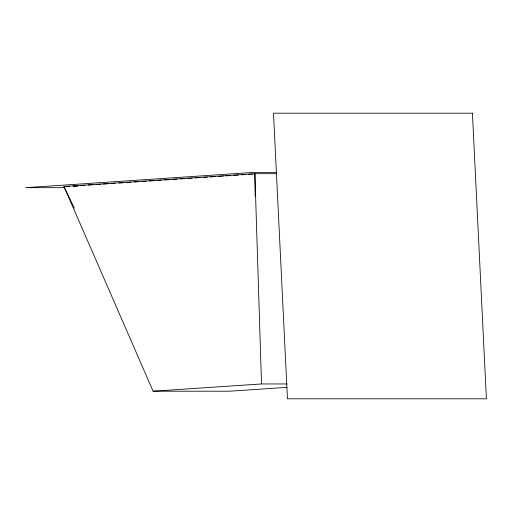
<?xml version="1.0" encoding="UTF-8"?>
<svg xmlns="http://www.w3.org/2000/svg" width="512" height="512" viewBox="0 0 512 512"><rect width="100%" height="100%" fill="white"/><g stroke="black" fill="none" stroke-linecap="round" stroke-linejoin="round"><path stroke-width="0.77" d="M77.818 185.792L73.05 186.106L77.837 186.106M80.998 185.574L84.973 185.312M88.147 185.094L92.915 184.781M96.096 184.563L100.864 184.243M103.251 184.09L108.019 183.77M111.2 183.552L115.168 183.29M119.142 183.021L123.117 182.758M126.298 182.541L131.066 182.227M134.246 182.01L138.221 181.747M142.195 181.478L146.17 181.216M149.344 180.998L154.112 180.685M157.293 180.467L161.267 180.205M164.448 179.994L169.216 179.674M172.397 179.456L177.165 179.142M180.339 178.925L184.314 178.662M187.494 178.445L192.262 178.131M195.443 177.914L200.211 177.594M203.392 177.382L207.366 177.12M210.541 176.902L215.309 176.589M218.49 176.371L223.258 176.051M225.645 175.898L230.413 175.578M233.594 175.36L238.362 175.046M241.536 174.829L245.51 174.566M248.691 174.349L252.666 174.086M276.39 173.709L254.886 173.709L63.936 186.49L153.088 391.206L261.523 383.949L286.982 383.955M286.874 387.373L229.472 391.213L153.088 391.206M276.634 172.467L252.704 172.461L25.6 187.667L64.678 187.667M69.51 186.49L63.936 186.49L74.304 208.128M261.523 383.949L254.886 173.709L255.168 196.077M472.429 113.197L273.491 113.184L287.462 398.803L486.4 398.816L472.429 113.197"/></g></svg>
